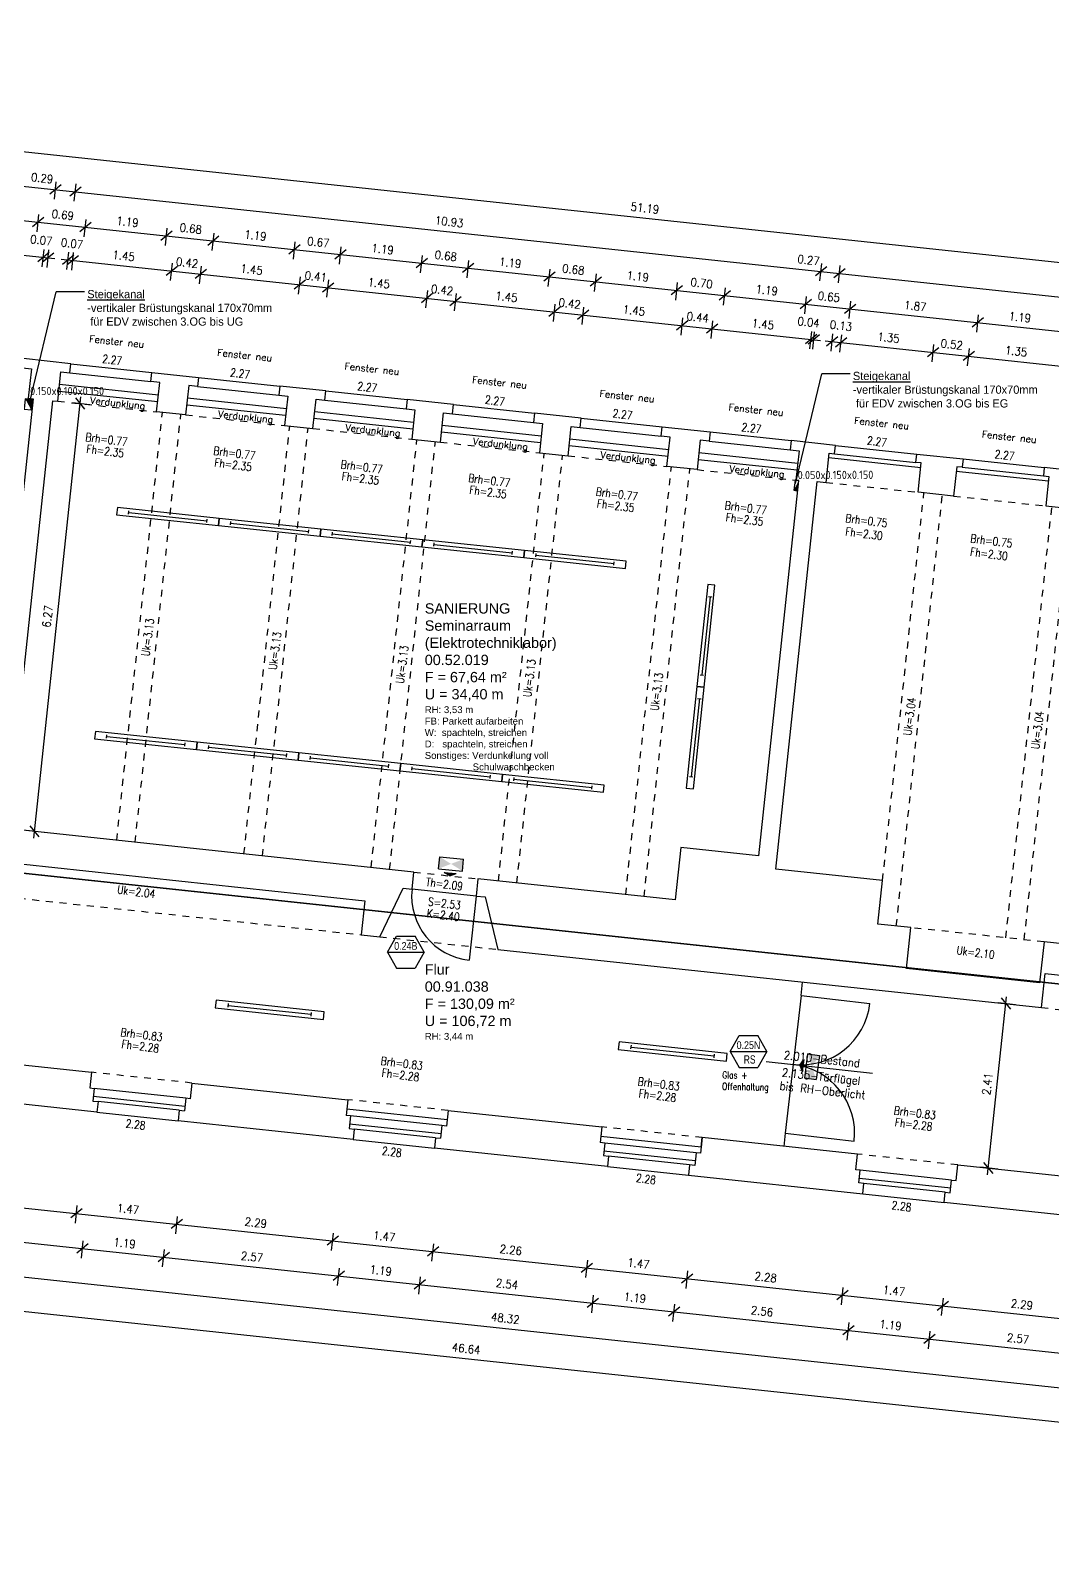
# Model space of a CAD drawing. Header units: metres. Extents: x -7 to 99688, y -10762 to -90.
# Drawn here: x 35.77 to 50.66, y -123.15 to -100.85 of the extents above; entities that cross this region are included whole.
import ezdxf
from ezdxf.enums import TextEntityAlignment as Align

# ---------------------------------------------------------------- set-up
doc = ezdxf.new("R2010")
doc.units = ezdxf.units.M
doc.header["$LTSCALE"] = 0.03
for name, pattern in [('DOT', [0]), ('GESTRICHELT', [9, 6, -3]), ('GESTRICHELT2', [4.5, 3, -1.5])]:
    doc.linetypes.add(name, pattern=pattern)
doc.layers.get('0').update_dxf_attribs({"linetype": 'CONTINUOUS'})
for name, color, linetype in [('A_ansicht', 9, 'CONTINUOUS'), ('A_bemaßung', 2, 'CONTINUOUS'), ('A_BRANDSCHUTZ', 10, 'CONTINUOUS'), ('A_Elektro', 10, 'CONTINUOUS'), ('A_fenster', 7, 'CONTINUOUS'), ('A_Höhen', 3, 'CONTINUOUS'), ('A_NR_TÜR', 1, 'CONTINUOUS'), ('A_räume', 5, 'CONTINUOUS'), ('A_text', 5, 'CONTINUOUS'), ('A_Tuer_neu', 1, 'CONTINUOUS'), ('A_Tuernummer_neu', 10, 'CONTINUOUS'), ('A_TXT-TUER', 1, 'CONTINUOUS'), ('A_türen', 9, 'CONTINUOUS'), ('A_verdeckt', 8, 'GESTRICHELT2'), ('A_wände', 6, 'CONTINUOUS'), ('E__DURCHBR', 2, 'CONTINUOUS'), ('E__LEUCHTEN', 6, 'CONTINUOUS'), ('E__VERSYS', 2, 'CONTINUOUS')]:
    doc.layers.add(name, color=color, linetype=linetype)
doc.styles.add('arial-n', font='ARIALN.TTF')
doc.styles.add('BOLDSIMP_FNT', font='TXT.shx', dxfattribs={"width": 0.9, "height": 0.12})
doc.styles.add('ISO9', font='iso8.shx', dxfattribs={"height": 0.12})
doc.styles.add('NORM', font='simplex.shx', dxfattribs={"width": 0.7, "bigfont": 'bigfont.shx'})
doc.styles.add('PITSIMP8', font='PITSIMP8.SHX')
doc.styles.add('SIMPLEX', font='simplex.shx', dxfattribs={"width": 0.8, "height": 0.1})
doc.styles.get("Standard").update_dxf_attribs({"font": 'txt', "height": 1})

# ---------------------------------------------------------------- blocks, each defined once
blk = doc.blocks.new('SLASH1')
at = {"layer": 'A_bemaßung', "color": 2, "linetype": 'Continuous'}
for p, q in [((0.07663, 0.07663), (-0.07319, -0.07319)), ((0, -0.14068), (0, 0.11466))]:
    blk.add_line(p, q, dxfattribs=at)
blk = doc.blocks.new('Tür-Nr')
at = {"layer": 'A_NR_TÜR'}
for p, q in [((-0.057, -108.865), (0.077, -108.632)), ((0.077, -108.632), (0.347, -108.632)), ((0.481, -108.865), (0.347, -108.632)), ((-0.057, -108.865), (0.481, -108.865)), ((-0.057, -108.865), (0.077, -109.098)), ((0.481, -108.865), (0.347, -109.098)), ((0.077, -109.098), (0.347, -109.098))]:
    blk.add_line(p, q, dxfattribs=at)
at = {"layer": 'A_TXT-TUER', "style": 'arial-n', "flags": 4}
blk.add_attdef('TÜR-NR.', text='', height=0.113, dxfattribs=at).set_placement((0.211, -108.772), align=Align.MIDDLE_CENTER)
at = {"layer": 'A_TXT-TUER', "style": 'NORM', "width": 0.7}
for tag, flags, p in [('BRANDSCHUTZ', 4, (0.229, -108.981)), ('ABMESSUNG', 5, (0.214, -109.333)), ('DIN', 5, (0.214, -109.198)), ('MATERIAL', 5, (0.214, -109.467)), ('WANDART', 5, (0.214, -109.601)), ('ZARGE', 5, (0.214, -109.736)), ('BESCHLÄGE', 5, (0.214, -110.005)), ('SCHLOSS', 5, (0.214, -109.87)), ('SONSTIGES', 5, (0.214, -110.139))]:
    blk.add_attdef(tag, text='', height=0.0784, dxfattribs=dict(at, flags=flags)).set_placement(p, align=Align.MIDDLE_CENTER)
blk = doc.blocks.new('Deckendurchbruch')
for p, q in [((1, 1), (0, 1)), ((0, 1), (0, 0)), ((0, 0), (1, 0)), ((1, 0), (1, 1))]:
    blk.add_line(p, q)
blk.add_solid([(0, 0), (1, 1), (0, 1)])
blk = doc.blocks.new('A$C72355A88')
at = {"layer": 'E__DURCHBR', "color": 2, "linetype": 'Continuous'}
ref = blk.add_blockref('Deckendurchbruch', (36.747, 21.581), dxfattribs=dict(at, xscale=0.1500000040192294, yscale=0.09999999999999432, zscale=1.1, rotation=264.6404231397181))
ref.add_attrib('EC_DIM', '0.150x0.100x0.150', (36.818, 21.635), dxfattribs={"color": 2, "linetype": 'Continuous', "height": 0.12, "style": 'ISO9'})
at = {"layer": 'E__DURCHBR', "color": 2, "linetype": 'Continuous', "ltscale": 5}
ref = blk.add_blockref('Deckendurchbruch', (48.021, 20.39), dxfattribs=dict(at, xscale=0.05300000142013078, yscale=0.1500000000000057, zscale=1.1, rotation=171.2059939424697))
ref.add_attrib('EC_DIM', '0.050x0.150x0.150', (48.004, 20.41), dxfattribs={"color": 2, "linetype": 'Continuous', "height": 0.12, "rotation": 0.2029, "style": 'ISO9'})
blk = doc.blocks.new('A$C2AB55C8F')
at = {"layer": 'E__VERSYS', "color": 3, "linetype": 'GESTRICHELT', "ltscale": 0.5, "const_width": 0.02}
blk.add_lwpolyline([(20.802, 16.37), (67.81, 11.344)], dxfattribs=at)
blk = doc.blocks.new('A$C52207EFF')
at = {"layer": 'E__VERSYS', "color": 7, "linetype": 'Continuous', "ltscale": 5}
for p, q in [((36.813, 21.538), (37.199, 23.138)), ((37.61, 23.138), (37.199, 23.138)), ((47.97, 20.346), (48.357, 21.946)), ((48.767, 21.946), (48.357, 21.946))]:
    blk.add_line(p, q, dxfattribs=at)
at = {"layer": 'E__VERSYS', "color": 7, "char_height": 0.12, "attachment_point": 7}
for s, insert in [('{\\LSteigekanal\\P}-vertikaler Brüstungskanal 170x70mm \\P für EDV zwischen 3.OG bis UG', (37.651, 22.645)), ('{\\LSteigekanal\\P}-vertikaler Brüstungskanal 170x70mm \\P für EDV zwischen 3.OG bis EG', (48.808, 21.453))]:
    blk.add_mtext(s, dxfattribs=dict(at, insert=insert))
blk = doc.blocks.new('PU1')
at = {"color": 3}
for p, q in [((-119, -55), (-119, 70)), ((-119, 70), (131, 70)), ((131, -55), (131, 70)), ((-119, -55), (131, -55)), ((-56, -87), (69, -87)), ((6, -118), (-56, -87)), ((6, -118), (69, -87))]:
    blk.add_line(p, q, dxfattribs=at)
for points in [[(-119, 70), (-119, -55), (131, -55), (131, 70)], [(69, -87), (-56, -87), (6, -118)]]:
    blk.add_solid(points, dxfattribs=at)
blk = doc.blocks.new('2DEL_458')
for p, q in [((-0.384, -0.236), (-0.384, 0.236)), ((0.384, -0.236), (0.384, 0.236)), ((-0.384, 0), (0.384, 0))]:
    blk.add_line(p, q)
blk.add_lwpolyline([(-0.5, -0.5), (0.5, -0.5), (0.5, 0.5), (-0.5, 0.5)], close=True)
at = {"style": 'PITSIMP8', "flags": 9}
for tag, p in [('RAUM/GRUPPE', (-0.03, 0.159)), ('BEZEICHNUNG', (-0.03, 0.179)), ('POS.NR.G-LV', (-0.03, 0.139)), ('VOLUMENSTROM', (-0.03, 0.039)), ('DRUCK/-STUFE', (-0.03, 0.019)), ('ANSCHLUSS', (-0.03, -0.001)), ('KENNUNG', (-0.03, 0.079)), ('LEISTUNG', (-0.03, 0.059)), ('FABRIKAT', (-0.03, 0.119)), ('TYP', (-0.03, 0.099)), ('SPANNUNG/FREQUENZ', (-0.03, -0.121)), ('TEMPERATUR', (-0.03, -0.061)), ('SCHUTZART', (-0.03, -0.101)), ('DREHZAHL', (-0.03, -0.081)), ('GROESSE', (-0.03, -0.021)), ('GEWICHT', (-0.03, -0.141)), ('DN', (-0.03, -0.041)), ('FREI', (-0.03, -0.161)), ('FREI', (-0.03, -0.181)), ('FREI', (-0.03, -0.201))]:
    blk.add_attdef(tag, text='', height=0.01, dxfattribs=at).set_placement(p, align=Align.MIDDLE)

msp = doc.modelspace()

# ---------------------------------------------------------------- linework, layer by layer
at = {"layer": 'A_ansicht', "color": 9, "linetype": 'Continuous'}
for p, q in [((36.35167, -105.70116), (37.53486, -105.82752)), ((38.21596, -105.90026), (39.39916, -106.02664)), ((36.17831, -106.09966), (37.62001, -106.25383)), ((40.07028, -106.09831), (41.25348, -106.22469)), ((38.04257, -106.299), (39.48428, -106.45313)), ((41.9296, -106.2969), (43.1128, -106.42327)), ((39.8969, -106.49728), (41.3386, -106.6514)), ((43.7889, -106.49548), (44.97209, -106.62185)), ((41.7562, -106.69606), (43.19788, -106.8502)), ((45.66811, -106.69617), (46.85129, -106.82254)), ((43.61545, -106.89486), (45.05715, -107.049)), ((47.49757, -106.89156), (48.68077, -107.01794)), ((45.49467, -107.09581), (46.93633, -107.24994)), ((49.3569, -107.09014), (50.54009, -107.21652)), ((38.02816, -116.40542), (36.69582, -116.26302)), ((36.7345, -116.6069), (37.91772, -116.73326)), ((41.83611, -116.72187), (40.3745, -116.56567)), ((41.76192, -116.80444), (40.42957, -116.66204)), ((40.46829, -117.00564), (41.65149, -117.13202)), ((45.54002, -117.11769), (44.07841, -116.96149)), ((45.46581, -117.20026), (44.13347, -117.05789)), ((44.17221, -117.40126), (45.3554, -117.52762)), ((49.18962, -117.59822), (47.85728, -117.45586)), ((47.89603, -117.79898), (49.07925, -117.92535))]:
    msp.add_line(p, q, dxfattribs=at)
at = {"layer": 'A_bemaßung', "linetype": 'Continuous'}
for p, q in [((19.15983, -100.84778), (70.25822, -106.30863)), ((19.10669, -101.34495), (69.46824, -106.72705)), ((19.05356, -101.84213), (70.15195, -107.30297)), ((25.08532, -102.98959), (36.1218, -104.16905)), ((36.21264, -104.17874), (47.27895, -105.3614)), ((47.34855, -105.36884), (58.43475, -106.55358)), ((35.81333, -112.61741), (36.50082, -106.18444)), ((49.71312, -117.52345), (49.99047, -114.92832)), ((18.662, -116.1852), (66.90429, -121.34081)), ((18.92994, -116.71667), (65.5012, -121.69371)), ((18.55576, -117.17954), (66.79802, -122.33515)), ((17.86864, -117.60895), (66.34665, -122.78975))]:
    msp.add_line(p, q, dxfattribs=at)
at = {"layer": 'A_bemaßung'}
msp.add_line((46.48596, -115.86867), (48.03562, -116.04129), dxfattribs=at)
at = {"layer": 'A_fenster', "color": 10, "linetype": 'Continuous'}
for p, q in [((36.33736, -105.83509), (37.52052, -105.96159)), ((36.18896, -106.00023), (37.63063, -106.15437)), ((38.20159, -106.03441), (39.38481, -106.16093)), ((38.05321, -106.19955), (39.4949, -106.35372)), ((39.90751, -106.39783), (41.34922, -106.552)), ((40.05591, -106.2327), (41.23912, -106.35919)), ((41.76681, -106.59665), (43.20852, -106.75078)), ((41.91519, -106.43149), (43.09839, -106.558)), ((43.62609, -106.79543), (45.06781, -106.94959)), ((43.77449, -106.63028), (44.95766, -106.7568)), ((45.65366, -106.83122), (46.83683, -106.95771)), ((45.5053, -106.99635), (46.94698, -107.15051)), ((47.39818, -107.06874), (48.74046, -107.21218)), ((47.48464, -107.01262), (48.66783, -107.13908)), ((49.25747, -107.26744), (50.59976, -107.41089)), ((49.34393, -107.21133), (50.52713, -107.33777))]:
    msp.add_line(p, q, dxfattribs=at)
at = {"layer": 'A_fenster', "linetype": 'Continuous'}
for p, q in [((38.01542, -116.52473), (36.68307, -116.38235)), ((37.93394, -116.58138), (36.75075, -116.45495)), ((41.74915, -116.92375), (40.41683, -116.78136)), ((41.66768, -116.98041), (40.48449, -116.85398)), ((45.45307, -117.31957), (44.12072, -117.17721)), ((45.37158, -117.37626), (44.18839, -117.24979)), ((49.17688, -117.71753), (47.84453, -117.57516)), ((49.0954, -117.77422), (47.91219, -117.64777))]:
    msp.add_line(p, q, dxfattribs=at)
at = {"layer": 'A_Tuer_neu'}
for p, q in [((46.99483, -114.90823), (47.01555, -114.71435)), ((46.99479, -114.90865), (46.76528, -116.91557)), ((46.99479, -114.90865), (47.99825, -115.02341)), ((46.76528, -116.91557), (46.74312, -117.1093)), ((46.76528, -116.91557), (47.76874, -117.03033))]:
    msp.add_line(p, q, dxfattribs=at)
for centre, start, end in [((46.99479, -114.90865), 263.476079, 353.476079), ((46.76528, -116.91557), 353.476079, 83.476079)]:
    msp.add_arc(centre, 1.01, start, end, dxfattribs=at)
at = {"layer": 'A_türen', "linetype": 'Continuous'}
for q in [(41.32569, -113.3587), (42.16036, -114.39323)]:
    msp.add_line((42.26033, -113.45861), q, dxfattribs=at)
msp.add_arc((42.2603, -113.45863), 0.93994, 173.897035, 263.896356, dxfattribs=at)
at = {"layer": 'A_verdeckt'}
for p, q in [((36.16237, -106.2488), (37.60407, -106.40296)), ((37.02201, -112.64606), (37.68858, -106.41199)), ((37.29047, -112.67477), (37.95702, -106.44069)), ((38.02665, -106.44812), (39.46834, -106.60229)), ((38.87633, -112.84434), (39.5429, -106.61026)), ((39.14479, -112.87304), (39.81136, -106.63895)), ((39.88097, -106.64642), (41.32264, -106.80054)), ((40.73064, -113.04261), (41.39722, -106.80853)), ((40.99909, -113.0713), (41.66567, -106.83721)), ((41.74024, -106.84521), (43.18192, -106.99935)), ((42.58495, -113.24088), (43.25154, -107.00679)), ((42.85341, -113.26957), (43.52, -107.0355)), ((43.5995, -107.04402), (45.04121, -107.19814)), ((44.43926, -113.43915), (45.10585, -107.20506)), ((44.70772, -113.46784), (45.37431, -107.23377)), ((45.4787, -107.24494), (46.92037, -107.39909)), ((47.3594, -107.43165), (48.70167, -107.57509)), ((48.18266, -113.23164), (48.7862, -107.58413)), ((48.38309, -113.89665), (49.05464, -107.61281)), ((49.21871, -107.63037), (50.56098, -107.7738)), ((49.97891, -114.06718), (50.65047, -107.78337)), ((50.24736, -114.09588), (50.91891, -107.81207)), ((33.80354, -113.29891), (40.58448, -114.0236)), ((41.35206, -113.10906), (42.28668, -113.20899)), ((50.53573, -114.12671), (48.59689, -113.9195)), ((40.85427, -114.05245), (42.57439, -114.23628)), ((50.49726, -115.08437), (53.67896, -115.42439)), ((38.11724, -116.18364), (36.65565, -116.02744)), ((41.85097, -116.58266), (40.3894, -116.42645)), ((45.55489, -116.97849), (44.09331, -116.82228)), ((49.2787, -117.37645), (47.81709, -117.22026))]:
    msp.add_line(p, q, dxfattribs=at)
at = {"layer": 'A_wände', "linetype": 'Continuous'}
for p, q in [((38.11724, -116.18364), (38.09281, -116.41233)), ((38.11724, -116.18364), (40.3894, -116.42645)), ((38.02816, -116.40542), (38.00851, -116.58936)), ((38.09281, -116.41233), (38.02816, -116.40542)), ((40.3894, -116.42645), (40.36495, -116.65516)), ((40.3894, -116.42645), (40.3745, -116.56567)), ((37.93394, -116.58138), (37.91772, -116.73326)), ((37.93394, -116.58138), (38.00851, -116.58936)), ((40.42957, -116.66204), (40.36495, -116.65516)), ((40.42957, -116.66204), (40.40992, -116.846)), ((41.85097, -116.58266), (41.82654, -116.81135)), ((41.85097, -116.58266), (41.83611, -116.72187)), ((41.85097, -116.58266), (44.09331, -116.82228)), ((40.46829, -117.00565), (37.91772, -116.73326)), ((40.40992, -116.846), (40.48449, -116.85398)), ((40.48449, -116.85398), (40.46829, -117.00565)), ((41.76192, -116.80444), (41.74226, -116.98838)), ((41.82654, -116.81135), (41.76192, -116.80444)), ((44.09331, -116.82228), (44.06886, -117.05097)), ((44.09331, -116.82228), (44.07841, -116.96149)), ((41.66768, -116.98041), (41.65149, -117.13202)), ((41.66768, -116.98041), (41.74226, -116.98838)), ((44.13347, -117.05789), (44.06886, -117.05097)), ((44.13347, -117.05789), (44.1138, -117.24184)), ((44.17221, -117.40126), (41.65149, -117.13202)), ((44.1138, -117.24184), (44.18839, -117.24979)), ((44.18839, -117.24979), (44.17221, -117.40126))]:
    msp.add_line(p, q, dxfattribs=at)
for points in [[(33.8566, -112.80264), (40.6375, -113.52771), (40.58448, -114.0236), (40.85427, -114.05245), (41.19643, -113.34485), (41.32538, -113.35866), (41.35206, -113.10906), (35.42623, -112.47545), (36.09279, -106.24138), (36.16237, -106.2488), (36.2081, -105.82126), (36.33736, -105.83509), (36.35167, -105.70116), (35.66421, -105.62773)], [(35.64979, -105.76281), (35.77903, -105.77662), (35.73334, -106.20418), (35.80295, -106.21162)], [(38.07237, -106.0206), (38.02665, -106.44812), (37.60407, -106.40296), (37.64978, -105.97542), (37.52052, -105.96159), (37.53486, -105.82752), (38.21596, -105.90026), (38.20159, -106.03441), (38.07237, -106.0206)], [(39.51403, -106.17474), (39.46834, -106.60229), (39.88097, -106.64642), (39.92668, -106.21886), (40.05591, -106.2327), (40.07028, -106.09831), (39.39916, -106.02664), (39.38481, -106.16093), (39.51403, -106.17474)], [(35.80295, -106.21162), (35.1356, -112.45606)], [(41.36834, -106.37301), (41.32264, -106.80054), (41.74024, -106.84521), (41.78596, -106.41768), (41.91519, -106.43149), (41.9296, -106.2969), (41.25348, -106.22469), (41.23912, -106.35919), (41.36834, -106.37301)], [(43.22763, -106.57183), (43.18192, -106.99935), (43.5995, -107.04402), (43.64522, -106.61647), (43.77449, -106.63028), (43.7889, -106.49548), (43.1128, -106.42327), (43.09839, -106.558), (43.22763, -106.57183)], [(45.5244, -106.81739), (45.4787, -107.24494), (45.04121, -107.19814), (45.08693, -106.7706), (44.95766, -106.7568), (44.97209, -106.62185), (45.66811, -106.69617), (45.65366, -106.83122), (45.5244, -106.81739)], [(54.2444, -114.52304), (50.53573, -114.12671), (50.47196, -114.72325), (48.53312, -114.51606), (48.59689, -113.9195), (48.11465, -113.86796), (48.18266, -113.23164), (46.6266, -113.06533), (47.23013, -107.41784), (47.3594, -107.43165), (47.40509, -107.00413), (47.48464, -107.01262), (47.49757, -106.89156), (46.85129, -106.82254), (46.83683, -106.95771), (46.9661, -106.97155), (46.92037, -107.39909), (46.96016, -107.40333), (46.37544, -112.87183), (45.24197, -112.75064), (45.16011, -113.51622), (42.28666, -113.20898)], [(49.3569, -107.09014), (49.34393, -107.21133), (49.2644, -107.20281), (49.21871, -107.63037), (48.70167, -107.57509), (48.74737, -107.14757), (48.66783, -107.13908), (48.68077, -107.01794), (49.3569, -107.09014)], [(50.54009, -107.21652), (50.52713, -107.33777), (50.60667, -107.34628), (50.56098, -107.7738), (51.05811, -107.82693), (51.10381, -107.3994), (51.18334, -107.40791), (51.1963, -107.28662), (50.54009, -107.21652)], [(42.28666, -113.20898), (42.26033, -113.45861), (42.38957, -113.47243), (42.5747, -114.23769), (50.49742, -115.08296), (50.55037, -114.58771), (53.73204, -114.92791)], [(34.26485, -116.18928), (34.2845, -116.00535), (34.34913, -116.01224), (34.37355, -115.78354), (36.65565, -116.02744), (36.63121, -116.25613), (36.69582, -116.26302), (36.67617, -116.44696), (36.75075, -116.45495), (36.7345, -116.6069), (34.174, -116.33341), (34.19027, -116.18131), (34.26485, -116.18928)], [(45.54002, -117.11769), (45.55489, -116.97849), (45.53045, -117.20717), (45.46581, -117.20026), (45.44615, -117.38422), (45.37158, -117.37626), (45.3554, -117.52762), (47.89603, -117.79898), (47.91219, -117.64777), (47.83762, -117.6398), (47.85728, -117.45586), (47.79266, -117.44893), (47.81709, -117.22026), (45.55489, -116.97849), (45.54002, -117.11769)], [(51.53137, -117.84849), (51.59598, -117.85541), (51.57632, -118.03932), (51.65089, -118.04732), (51.63477, -118.19827), (49.07925, -117.92535), (49.0954, -117.77422), (49.16996, -117.78219), (49.18962, -117.59822), (49.25425, -117.60514), (49.2787, -117.37645), (51.55581, -117.6198), (51.53137, -117.84849)]]:
    msp.add_lwpolyline(points, dxfattribs=at)

# ---------------------------------------------------------------- block references
at = {"layer": 'A_bemaßung', "color": 7}
for p, rotation in [((36.12863, -103.16408), 353.8999999999999), ((36.41801, -103.19501), 353.8999999999999), ((35.87666, -103.63999), 353.8999999999999), ((36.5641, -103.71347), 353.8999999999999), ((37.74728, -103.83989), 353.8999999999999), ((38.42837, -103.9127), 353.8999999999999), ((39.61154, -104.03915), 353.8999999999999), ((35.95274, -104.15097), 353.8999999999999), ((36.02236, -104.15842), 353.8999999999999), ((36.31207, -104.18938), 353.8999999999999), ((36.38168, -104.19681), 353.8999999999999), ((40.28269, -104.11087), 353.8999999999999), ((41.46586, -104.23732), 353.8999999999999), ((37.82337, -104.35088), 353.8999999999999), ((38.24594, -104.39605), 353.8999999999999), ((42.14197, -104.30957), 353.8999999999999), ((43.32518, -104.43601), 353.8999999999999), ((44.00129, -104.50826), 353.8999999999999), ((47.28549, -104.3564), 353.8999999999999), ((47.55427, -104.38512), 353.8999999999999), ((39.68764, -104.55012), 353.8999999999999), ((40.10026, -104.59422), 353.8999999999999), ((45.18447, -104.63472), 353.8999999999999), ((45.88044, -104.7091), 353.8999999999999), ((41.54196, -104.74829), 353.8999999999999), ((41.95958, -104.79291), 353.8999999999999), ((43.40127, -104.947), 353.8999999999999), ((47.06364, -104.83554), 353.8999999999999), ((47.70993, -104.90461), 353.8999999999999), ((43.81886, -104.99161), 353.8999999999999), ((45.26056, -105.1457), 353.8999999999999), ((49.56922, -105.10331), 353.8999999999999), ((45.69805, -105.19244), 353.8999999999999), ((47.13975, -105.34652), 353.8999999999999), ((47.1795, -105.35077), 353.8999999999999), ((47.44798, -105.37945), 353.8999999999999), ((47.57724, -105.39327), 353.8999999999999), ((48.91951, -105.53673), 353.8999999999999), ((49.43654, -105.59196), 353.8999999999999), ((36.4902, -106.28386), 83.9), ((35.82397, -112.51797), 83.9), ((49.97983, -115.02775), 83.9), ((49.72375, -117.42403), 83.9), ((36.43579, -118.08467), 353.8999999999999), ((37.89737, -118.24085), 353.8999999999999), ((40.16952, -118.4837), 353.8999999999999), ((36.52187, -118.59672), 353.8999999999999), ((37.70506, -118.72316), 353.8999999999999), ((41.63111, -118.63988), 353.8999999999999), ((40.25561, -118.99573), 353.8999999999999), ((43.87344, -118.87953), 353.8999999999999), ((41.43879, -119.12219), 353.8999999999999), ((45.33504, -119.03573), 353.8999999999999), ((43.95951, -119.39157), 353.8999999999999), ((47.59725, -119.27747), 353.8999999999999), ((49.05884, -119.43368), 353.8999999999999), ((45.14268, -119.51801), 353.8999999999999), ((47.6833, -119.78953), 353.8999999999999), ((48.86652, -119.91598), 353.8999999999999)]:
    msp.add_blockref('SLASH1', p, dxfattribs=dict(at, rotation=rotation))
at = {"layer": 'A_Elektro'}
for name in ['A$C72355A88', 'A$C52207EFF', 'A$C2AB55C8F']:
    msp.add_blockref(name, (-1.05773, -127.79448), dxfattribs=at)
at = {"layer": 'A_Tuernummer_neu'}
ref = msp.add_blockref('Tür-Nr', (41.02393, -5.41389), dxfattribs=at)
ref.add_attrib('TÜR-NR.', '0.24B', dxfattribs={"layer": 'A_TXT-TUER', "height": 0.112896, "style": 'arial-n'}).set_placement((41.23528, -114.18623), align=Align.MIDDLE_CENTER)
ref = msp.add_blockref('Tür-Nr', (46.01732, -6.85962), dxfattribs=at)
ref.add_attrib('TÜR-NR.', '0.25N', dxfattribs={"layer": 'A_TXT-TUER', "height": 0.112896, "style": 'arial-n'}).set_placement((46.22868, -115.63197), align=Align.MIDDLE_CENTER)
ref.add_attrib('BRANDSCHUTZ', 'RS', dxfattribs={"layer": 'A_TXT-TUER', "height": 0.12, "style": 'arial-n', "width": 0.9}).set_placement((46.24599, -115.84055), align=Align.MIDDLE_CENTER)
at = {"layer": 'E__LEUCHTEN', "color": 1, "linetype": 'Continuous', "ltscale": 0.1, "yscale": 0.1053807999999918, "zscale": 1.4913265}
for p, xscale, rotation in [((37.76754, -107.92967), 1.491326500000001, 354.0000000000004), ((39.25069, -108.08556), 1.491326500000001, 354.0000000000004), ((40.73385, -108.24145), 1.491326500000001, 354.0000000000004), ((42.21701, -108.39733), 1.491326500000001, 354.0000000000004), ((43.70016, -108.55322), 1.491326500000001, 354.0000000000004), ((45.60894, -109.66709), 1.491326500000016, 263.9999999999973), ((45.45305, -111.15025), 1.491326500000016, 263.9999999999973), ((37.4474, -111.1926), 1.491326500000001, 354.0000000000004), ((38.93055, -111.34849), 1.491326500000001, 354.0000000000004), ((40.41371, -111.50438), 1.491326500000001, 354.0000000000004), ((41.89687, -111.66026), 1.491326500000001, 354.0000000000004), ((43.38002, -111.81615), 1.491326500000001, 354.0000000000004)]:
    msp.add_blockref('2DEL_458', p, dxfattribs=dict(at, xscale=xscale, rotation=rotation))
at = {"layer": 'E__LEUCHTEN', "color": 7, "xscale": 0.001399470506371763, "yscale": 0.001399470505930367, "zscale": 0.001399470506, "rotation": 354.4261935098201}
msp.add_blockref('PU1', (41.885, -113.00027), dxfattribs=at)
at = {"layer": 'E__LEUCHTEN', "color": 7, "linetype": 'Continuous', "ltscale": 5, "xscale": 1.585000000000002, "yscale": 0.1119999999999948, "zscale": 1.585, "rotation": 353.8999905678044}
for p in [(39.25246, -115.11723), (45.1244, -115.72451)]:
    msp.add_blockref('2DEL_458', p, dxfattribs=at)
at = {"layer": 'E__LEUCHTEN', "xscale": 0.001400528304440844, "yscale": 0.001400528303747706, "zscale": 0.001400528304, "rotation": 262.2233687730078}
msp.add_blockref('PU1', (47.14421, -115.93618), dxfattribs=at)

# ---------------------------------------------------------------- texts
at = {"layer": 'A_bemaßung', "color": 7, "linetype": 'DOT', "style": 'BOLDSIMP_FNT', "width": 0.9}
for s, rotation, p in [('0.29', 353.4, (35.76324, -103.07473)), ('0.69', 353.4, (36.0646, -103.6098)), ('51.19', 353.4, (44.5021, -103.50582)), ('1.19', 353.4, (37.00757, -103.71058)), ('0.68', 353.4, (37.92948, -103.80909)), ('10.93', 353.4, (41.64995, -103.70385)), ('0.07', 353.4, (35.75128, -103.9786)), ('0.07', 353.4, (36.19916, -104.02646)), ('1.19', 353.4, (38.87187, -103.9098)), ('0.67', 353.4, (39.7888, -104.00779)), ('1.45', 353.4, (36.95186, -104.20746)), ('0.42', 353.4, (37.87632, -104.30626)), ('1.19', 353.4, (40.72619, -104.10797)), ('0.68', 353.4, (41.6456, -104.20624)), ('1.19', 353.4, (42.58547, -104.30667)), ('0.27', 353.4, (46.93268, -104.2684)), ('1.45', 353.4, (38.81614, -104.40669)), ('0.41', 353.4, (39.75098, -104.5066)), ('0.68', 353.4, (43.5049, -104.40493)), ('1.19', 353.4, (44.44475, -104.50537)), ('1.45', 353.4, (40.67046, -104.60487)), ('0.42', 353.4, (41.59244, -104.7034)), ('0.70', 353.4, (45.37414, -104.60469)), ('1.19', 353.4, (46.32394, -104.70621)), ('1.45', 353.4, (42.52975, -104.80356)), ('0.42', 353.4, (43.45172, -104.9021)), ('0.65', 353.4, (47.22844, -104.80287)), ('1.87', 353.4, (48.4889, -104.93758)), ('1.45', 353.4, (44.38903, -105.00228)), ('0.44', 353.4, (45.31841, -105.10159)), ('1.45', 353.4, (46.26825, -105.20309)), ('0.04', 353.4, (46.9333, -105.1736)), ('1.19', 353.4, (50.0127, -105.10041)), ('0.13', 353.4, (47.40518, -105.22404)), ('1.35', 353.4, (48.09772, -105.39862)), ('0.52', 353.4, (49.01971, -105.49714)), ('1.35', 353.4, (49.95702, -105.59731)), ('2.010-Bestand', 353.643986, (46.73414, -115.86901)), ('2.135-Türflügel', 353.643986, (46.706, -116.12164)), ('bis RH-Oberlicht', 353.643986, (46.67515, -116.31689)), ('1.47', 353.4, (37.01592, -118.09638)), ('2.29', 353.4, (38.87768, -118.29533)), ('1.19', 353.4, (36.96536, -118.59382)), ('1.47', 353.4, (40.74965, -118.49541)), ('2.57', 353.4, (38.82202, -118.79224)), ('2.26', 353.4, (42.59394, -118.6925)), ('1.19', 353.4, (40.69909, -118.99284)), ('1.47', 353.4, (44.45357, -118.89125)), ('2.54', 353.4, (42.53827, -119.18938)), ('2.28', 353.4, (46.3078, -119.08939)), ('1.19', 353.4, (44.40301, -119.38869)), ('1.47', 353.4, (48.17738, -119.28918)), ('2.29', 353.4, (50.04161, -119.48841)), ('48.32', 353.4, (42.46741, -119.68467)), ('2.56', 353.4, (46.25467, -119.58656)), ('1.19', 353.4, (48.12681, -119.78664)), ('46.64', 353.4, (41.89728, -120.12659)), ('2.57', 353.4, (49.98593, -119.98533))]:
    msp.add_text(s, height=0.12, rotation=rotation, dxfattribs=at).set_placement(p, align=Align.BOTTOM_LEFT)
at = {"layer": 'A_bemaßung', "color": 7, "linetype": 'Continuous', "style": 'BOLDSIMP_FNT', "width": 0.9}
for s, p in [('6.27', (36.09015, -109.55669)), ('2.41', (49.78621, -116.36888))]:
    msp.add_text(s, height=0.12, rotation=83.4, dxfattribs=at).set_placement(p, align=Align.BOTTOM_LEFT)
at = {"layer": 'A_BRANDSCHUTZ', "linetype": 'Continuous', "insert": (45.84793, -116.01482), "char_height": 0.1, "width": 1, "attachment_point": 1, "rotation": 359, "style": 'SIMPLEX'}
msp.add_mtext('Glas + Offenhaltung', dxfattribs=at)
at = {"layer": 'A_Höhen', "linetype": 'Continuous', "style": 'SIMPLEX', "width": 0.8}
for s, rotation, p in [('2.27', 352.8, (36.95601, -105.64502)), ('2.27', 352.8, (38.82031, -105.84415)), ('2.27', 352.8, (40.67464, -106.04218)), ('2.27', 352.8, (42.53394, -106.24077)), ('2.27', 352.8, (44.39325, -106.43934)), ('2.27', 352.8, (46.27244, -106.64004)), ('Brh=0.77', 352.8, (36.87429, -106.80589)), ('2.27', 352.8, (48.10192, -106.83543)), ('Fh=2.35', 352.8, (36.85621, -106.97491)), ('Brh=0.77', 352.8, (38.73852, -107.00522)), ('2.27', 352.8, (49.96124, -107.03402)), ('Fh=2.35', 352.8, (38.72049, -107.17424)), ('Brh=0.77', 352.8, (40.59284, -107.20348)), ('Fh=2.35', 352.8, (40.57481, -107.37251)), ('Brh=0.77', 352.8, (42.45214, -107.40228)), ('Fh=2.35', 352.8, (42.43407, -107.57131)), ('Brh=0.77', 352.8, (44.31141, -107.60109)), ('Fh=2.35', 352.8, (44.29334, -107.77011)), ('Brh=0.77', 352.8, (46.19058, -107.802)), ('Fh=2.35', 352.8, (46.17253, -107.97105)), ('Brh=0.75', 352.8, (47.94831, -107.9885)), ('Fh=2.30', 352.8, (47.91281, -108.17849)), ('Brh=0.75', 352.8, (49.7693, -108.28365)), ('Fh=2.30', 352.8, (49.73379, -108.47368)), ('Uk=3.13', 82.8, (37.47321, -109.6886)), ('Uk=3.13', 82.8, (39.32753, -109.88686)), ('Uk=3.13', 82.8, (41.18184, -110.08513)), ('Uk=3.13', 82.8, (43.03614, -110.2834)), ('Uk=3.13', 82.8, (44.89047, -110.48166)), ('Uk=3.04', 82.8, (48.5762, -110.84214)), ('Uk=3.04', 82.8, (50.44047, -111.04136)), ('Uk=2.04', 352.8, (37.30749, -113.39644)), ('Th=2.09', 352.8, (41.79883, -113.28534)), ('S=2.53', 352.8, (41.79814, -113.56707)), ('K=2.40', 352.8, (41.78006, -113.73611)), ('Uk=2.10', 352.8, (49.53866, -114.28162)), ('Brh=0.83', 352.8, (37.3848, -115.47877)), ('Fh=2.28', 352.8, (37.36672, -115.64779)), ('Brh=0.83', 352.8, (41.17705, -115.89636)), ('Fh=2.28', 352.8, (41.15898, -116.06539)), ('Brh=0.83', 352.8, (44.9218, -116.19686)), ('Fh=2.28', 352.8, (44.90373, -116.36591)), ('Brh=0.83', 352.8, (48.65435, -116.61828)), ('2.28', 352.8, (37.29749, -116.7877)), ('Fh=2.28', 352.8, (48.63628, -116.78732)), ('2.28', 352.8, (41.03127, -117.18645)), ('2.28', 352.8, (44.73518, -117.58206)), ('2.28', 352.8, (48.45902, -117.97979))]:
    msp.add_text(s, height=0.12, rotation=rotation, dxfattribs=at).set_placement(p, align=Align.MIDDLE_CENTER)
at = {"layer": 'A_räume', "linetype": 'Continuous', "char_height": 0.15, "width": 6.6459, "attachment_point": 1}
for s, insert in [('\\fArial|b0|i0|c0|p34;SANIERUNG \\PSeminarraum\\P(Elektrotechniklabor)\\P00.52.019\\PF = 67,64 m²\\PU = 34,40 m\\P\\H0.1;RH: 3,53 m\\PFB: Parkett aufarbeiten\\PW:  spachteln, streichen\\PD:   spachteln, streichen\\PSonstiges: Verdunkelung voll\\P                  Schulwaschbecken', (41.51134, -109.19283)), ('\\fArial|b0|i0|c0|p34;Flur\\P00.91.038\\PF = 130,09 m²\\PU = 106,72 m\\P\\H0.1;RH: 3,44 m', (41.51134, -114.45327))]:
    msp.add_mtext(s, dxfattribs=dict(at, insert=insert))
at = {"layer": 'A_text', "linetype": 'Continuous', "char_height": 0.1, "width": 1.1421, "attachment_point": 1, "rotation": 354}
for s, insert in [('{\\Fsimplex.shx;Fenster neu}', (36.62988, -105.28797)), ('{\\Fsimplex.shx;Fenster neu}', (38.49417, -105.48707)), ('{\\Fsimplex.shx;Fenster neu}', (40.34849, -105.68512)), ('{\\Fsimplex.shx;Fenster neu}', (42.20781, -105.88371)), ('{\\Fsimplex.shx;Fenster neu}', (44.0669, -106.08421)), ('{\\Fsimplex.shx;Verdunklung}', (36.64253, -106.18425)), ('{\\Fsimplex.shx;Verdunklung}', (38.50687, -106.38293)), ('{\\Fsimplex.shx;Fenster neu}', (45.94632, -106.28298)), ('{\\Fsimplex.shx;Verdunklung}', (40.36113, -106.58151)), ('{\\Fsimplex.shx;Fenster neu}', (47.77578, -106.47837)), ('{\\Fsimplex.shx;Verdunklung}', (42.22037, -106.78078)), ('{\\Fsimplex.shx;Fenster neu}', (49.63511, -106.67695)), ('{\\Fsimplex.shx;Verdunklung}', (44.07984, -106.97781)), ('{\\Fsimplex.shx;Verdunklung}', (45.95874, -107.18124))]:
    msp.add_mtext(s, dxfattribs=dict(at, insert=insert))

doc.saveas('drawing.dxf')
